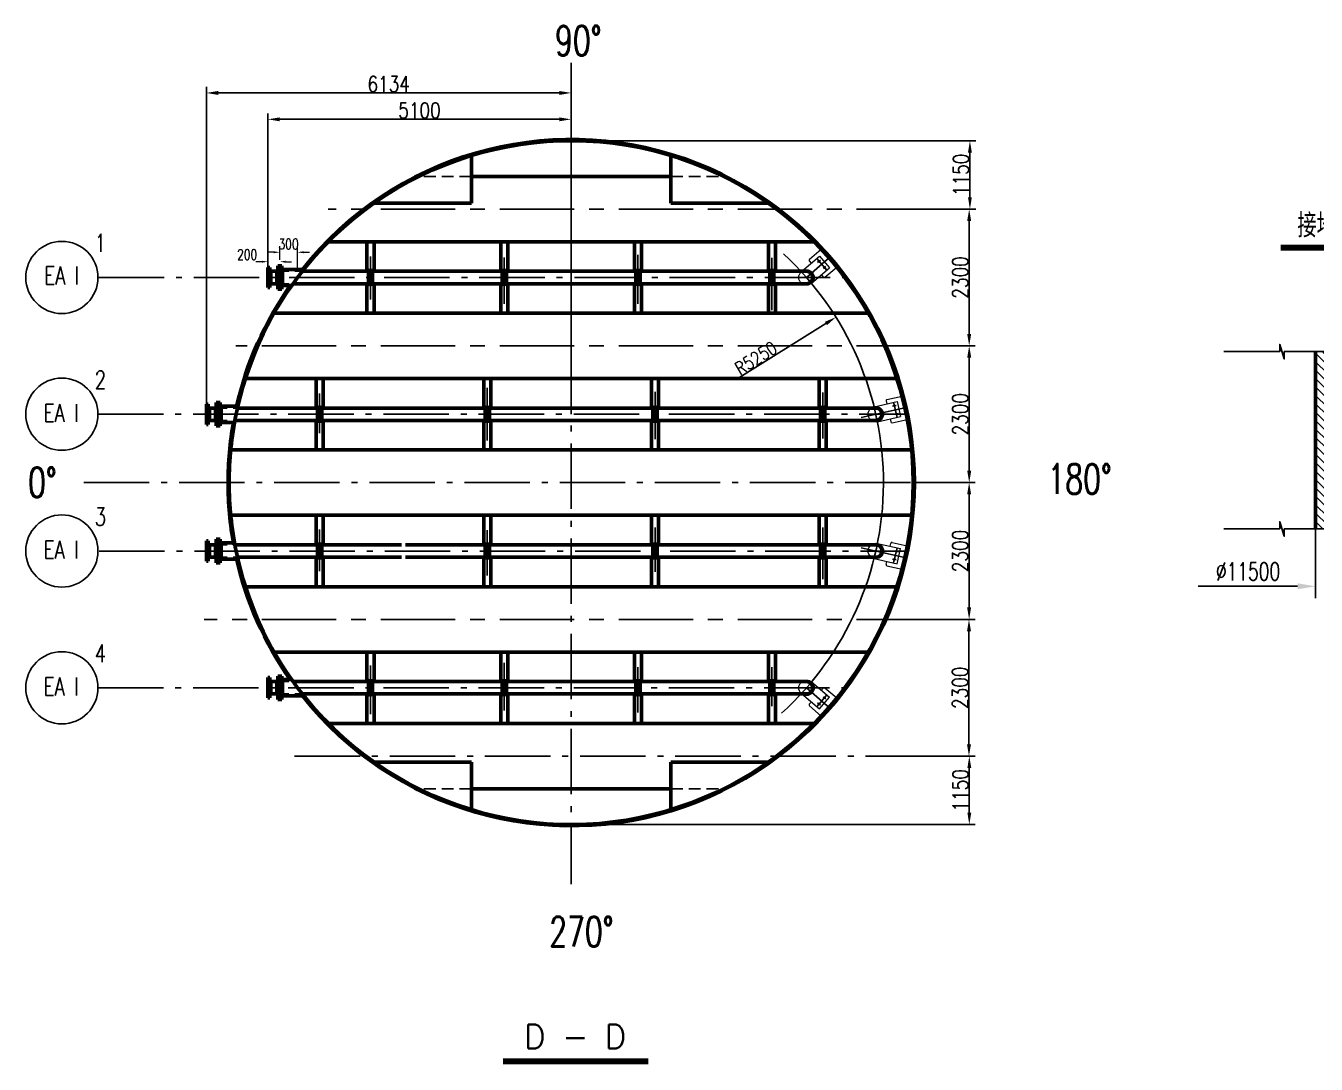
# Model space of a CAD drawing. Header units: inches. Extents: x 17 to 118917, y 16 to 84116.
# Drawn here: x 52365 to 74061, y 20926 to 38388 of the extents above; entities that cross this region are included whole.
import ezdxf

# ---------------------------------------------------------------- set-up
doc = ezdxf.new("R2010")
doc.units = ezdxf.units.IN
doc.header["$MEASUREMENT"] = 0
for name, pattern in [('AUSGEZOGEN', [0]), ('CENTER', [2, 1.25, -0.25, 0.25, -0.25]), ('STRICHLI2', [0.3, 0.2, -0.1]), ('STRICHPKT2', [1.6, 1.1, -0.2, 0.1, -0.2])]:
    doc.linetypes.add(name, pattern=pattern)
doc.layers.get('DEFPOINTS').update_dxf_attribs({"color": 6})
for name, color, linetype in [('01TEXT', 4, 'Continuous'), ('02ACHSE', 3, 'STRICHPKT2'), ('02BEMASS', 3, 'AUSGEZOGEN'), ('02TEXT', 3, 'AUSGEZOGEN'), ('03KOMP', 2, 'STRICHLI2'), ('05TEXT', 1, 'AUSGEZOGEN'), ('TXT', 4, 'Continuous')]:
    doc.layers.add(name, color=color, linetype=linetype)
doc.layers.add('05KOMP', color=1, linetype='AUSGEZOGEN', lineweight=50)
doc.layers.add('细实线', color=4, linetype='Continuous', lineweight=20)
doc.styles.add('HYS', font='romans.shx', dxfattribs={"width": 0.85, "bigfont": 'tcc_hzdx.shx'})
doc.styles.add('HZ', font='txt.shx', dxfattribs={"width": 0.8, "bigfont": 'hzdx.shx'})
doc.styles.add('HZA', font='romans.shx', dxfattribs={"width": 0.75, "bigfont": 'tcc_hzdx.shx'})
doc.styles.add('HZTXT', font='romans.shx', dxfattribs={"width": 0.7, "bigfont": 'tcc_hzdx.shx'})
doc.styles.add('SBHZ', font='romans.shx', dxfattribs={"width": 0.85, "bigfont": 'tcc_hzdx.shx'})
doc.styles.add('SIMP1', font='romans.shx', dxfattribs={"width": 0.7, "bigfont": 'hzdx.shx'})
doc.dimstyles.new('ISO-25', dxfattribs={"dimtxt": 220, "dimasz": 200, "dimexe": 100, "dimexo": 0.625, "dimgap": 20, "dimtad": 1, "dimdec": 1, "dimtxsty": 'HZ', "dimcen": 2.5, "dimadec": 0, "dimazin": 0, "dimtfac": 1, "dimtdec": 1, "dimtmove": 0, "dimatfit": 3, "dimfxl": 0, "dimarcsym": 0})
doc.dimstyles.new('STANDARD$0', dxfattribs={"dimtxt": 260, "dimasz": 200, "dimexe": 200, "dimexo": 0, "dimgap": 50, "dimtad": 1, "dimdec": 0, "dimdsep": 46, "dimtxsty": 'SIMP1', "dimcen": 100, "dimclrd": 3, "dimclre": 3, "dimclrt": 3, "dimadec": 0, "dimazin": 0, "dimtfac": 1, "dimtdec": 0, "dimtix": 1, "dimtofl": 0, "dimtmove": 2, "dimatfit": 3, "dimfxl": 0, "dimtolj": 1, "dimtzin": 0, "dimlwd": 15, "dimlwe": 15, "dimarcsym": 0})

# ---------------------------------------------------------------- blocks, each defined once
blk = doc.blocks.new('*D53')
at = {"layer": 'DEFPOINTS', "color": 0}
for p in [(61534, 36815), (56434, 34156), (61534, 34156)]:
    blk.add_point(p, dxfattribs=at)
at = {"layer": '细实线', "color": 0, "lineweight": -2}
for p, q in [((56434, 34156), (56434, 36915)), ((61534, 34156), (61534, 36915)), ((56634, 36815), (61334, 36815))]:
    blk.add_line(p, q, dxfattribs=at)
at = {"layer": '细实线', "color": 0}
for points in [[(56634, 36848), (56634, 36782), (56434, 36815)], [(61334, 36848), (61334, 36782), (61534, 36815)]]:
    blk.add_solid(points, dxfattribs=at)
at = {"layer": '细实线', "color": 0, "insert": (58984, 36965), "char_height": 260, "attachment_point": 5, "style": 'HZ'}
blk.add_mtext('5100', dxfattribs=at)
blk = doc.blocks.new('*D54')
at = {"layer": 'DEFPOINTS', "color": 0}
for p in [(61534, 37259), (55400, 31856), (61534, 31856)]:
    blk.add_point(p, dxfattribs=at)
at = {"layer": '细实线', "color": 0, "lineweight": -2}
for p, q in [((55400, 31856), (55400, 37359)), ((61534, 31856), (61534, 37359)), ((55600, 37259), (61334, 37259))]:
    blk.add_line(p, q, dxfattribs=at)
at = {"layer": '细实线', "color": 0}
for points in [[(55600, 37292), (55600, 37225), (55400, 37259)], [(61334, 37292), (61334, 37225), (61534, 37259)]]:
    blk.add_solid(points, dxfattribs=at)
at = {"layer": '细实线', "color": 0, "insert": (58467, 37409), "char_height": 260, "attachment_point": 5, "style": 'HZ'}
blk.add_mtext('6134', dxfattribs=at)
blk = doc.blocks.new('*D55')
at = {"color": 3, "lineweight": 15}
for p, q in [((56434, 34426), (56434, 34521)), ((56634, 34453), (56634, 34521)), ((56334, 34421), (56234, 34421)), ((56734, 34421), (56834, 34421))]:
    blk.add_line(p, q, dxfattribs=at)
at = {"color": 3}
for points in [[(56334, 34437), (56334, 34404), (56434, 34421)], [(56734, 34437), (56734, 34404), (56634, 34421)]]:
    blk.add_solid(points, dxfattribs=at)
at = {"layer": 'DEFPOINTS', "color": 0}
for p in [(56434, 34326), (56634, 34421), (56634, 34353)]:
    blk.add_point(p, dxfattribs=at)
at = {"color": 3, "insert": (56087, 34541), "char_height": 175, "attachment_point": 5, "style": 'HZA'}
blk.add_mtext('200', dxfattribs=at)
blk = doc.blocks.new('*D63')
at = {"layer": 'DEFPOINTS', "color": 0}
for p in [(65987, 33488), (61534, 30706)]:
    blk.add_point(p, dxfattribs=at)
at = {"layer": '细实线', "color": 0, "lineweight": -2}
blk.add_line((64356, 32469), (65817, 33382), dxfattribs=at)
at = {"layer": '细实线', "color": 0}
blk.add_solid([(65800, 33410), (65835, 33353), (65987, 33488)], dxfattribs=at)
at = {"layer": '细实线', "color": 0, "insert": (64640, 32799), "char_height": 220, "attachment_point": 5, "rotation": 31.9977, "style": 'HZ'}
blk.add_mtext('R5250', dxfattribs=at)
blk = doc.blocks.new('*D19')
at = {"layer": 'DEFPOINTS', "color": 0}
for p in [(67584, 35306), (67584, 33006), (68227, 33006)]:
    blk.add_point(p, dxfattribs=at)
at = {"layer": '细实线', "color": 0, "lineweight": -2}
for p, q in [((67585, 35306), (68327, 35306)), ((68227, 35106), (68227, 33206)), ((67585, 33006), (68327, 33006))]:
    blk.add_line(p, q, dxfattribs=at)
at = {"layer": '细实线', "color": 0}
for points in [[(68193, 35106), (68260, 35106), (68227, 35306)], [(68193, 33206), (68260, 33206), (68227, 33006)]]:
    blk.add_solid(points, dxfattribs=at)
at = {"layer": '细实线', "color": 0, "insert": (68077, 34156), "char_height": 260, "attachment_point": 5, "rotation": 90, "style": 'HZ'}
blk.add_mtext('2300', dxfattribs=at)
blk = doc.blocks.new('*D20')
at = {"color": 3, "lineweight": 15}
for p, q in [((56534, 34580), (56434, 34580)), ((56634, 34453), (56634, 34680)), ((56934, 34256), (56934, 34680)), ((57034, 34580), (57134, 34580))]:
    blk.add_line(p, q, dxfattribs=at)
at = {"color": 3}
for points in [[(56534, 34596), (56534, 34563), (56634, 34580)], [(57034, 34596), (57034, 34563), (56934, 34580)]]:
    blk.add_solid(points, dxfattribs=at)
at = {"layer": 'DEFPOINTS', "color": 0}
for p in [(56934, 34580), (56634, 34353), (56934, 34156)]:
    blk.add_point(p, dxfattribs=at)
at = {"color": 3, "insert": (56784, 34717), "char_height": 175, "attachment_point": 5, "style": 'HZA'}
blk.add_mtext('300', dxfattribs=at)
blk = doc.blocks.new('*D21')
at = {"layer": 'DEFPOINTS', "color": 0}
for p in [(67584, 33006), (67284, 30706), (68227, 30706)]:
    blk.add_point(p, dxfattribs=at)
at = {"layer": '细实线', "color": 0, "lineweight": -2}
for p, q in [((67585, 33006), (68327, 33006)), ((68227, 32806), (68227, 30906)), ((67285, 30706), (68327, 30706))]:
    blk.add_line(p, q, dxfattribs=at)
at = {"layer": '细实线', "color": 0}
for points in [[(68194, 32806), (68261, 32806), (68227, 33006)], [(68194, 30906), (68261, 30906), (68227, 30706)]]:
    blk.add_solid(points, dxfattribs=at)
at = {"layer": '细实线', "color": 0, "insert": (68077, 31856), "char_height": 260, "attachment_point": 5, "rotation": 90, "style": 'HZ'}
blk.add_mtext('2300', dxfattribs=at)
blk = doc.blocks.new('*D22')
at = {"layer": 'DEFPOINTS', "color": 0}
for p in [(67920, 26106), (61534, 24956), (68229, 24956)]:
    blk.add_point(p, dxfattribs=at)
at = {"layer": '细实线', "color": 0, "lineweight": -2}
for p, q in [((67921, 26106), (68329, 26106)), ((68229, 25906), (68229, 25156)), ((61535, 24956), (68329, 24956))]:
    blk.add_line(p, q, dxfattribs=at)
at = {"layer": '细实线', "color": 0}
for points in [[(68196, 25906), (68262, 25906), (68229, 26106)], [(68196, 25156), (68262, 25156), (68229, 24956)]]:
    blk.add_solid(points, dxfattribs=at)
at = {"layer": '细实线', "color": 0, "insert": (68079, 25531), "char_height": 260, "attachment_point": 5, "rotation": 90, "style": 'HZ'}
blk.add_mtext('1150', dxfattribs=at)
blk = doc.blocks.new('*D23')
at = {"layer": 'DEFPOINTS', "color": 0}
for p in [(67584, 28406), (67384, 26106), (68223, 26106)]:
    blk.add_point(p, dxfattribs=at)
at = {"layer": '细实线', "color": 0, "lineweight": -2}
for p, q in [((67585, 28406), (68323, 28406)), ((68223, 28206), (68223, 26306)), ((67385, 26106), (68323, 26106))]:
    blk.add_line(p, q, dxfattribs=at)
at = {"layer": '细实线', "color": 0}
for points in [[(68190, 28206), (68257, 28206), (68223, 28406)], [(68190, 26306), (68257, 26306), (68223, 26106)]]:
    blk.add_solid(points, dxfattribs=at)
at = {"layer": '细实线', "color": 0, "insert": (68073, 27256), "char_height": 260, "attachment_point": 5, "rotation": 90, "style": 'HZ'}
blk.add_mtext('2300', dxfattribs=at)
blk = doc.blocks.new('*D24')
at = {"layer": 'DEFPOINTS', "color": 0}
for p in [(67284, 30706), (67584, 28406), (68226, 28406)]:
    blk.add_point(p, dxfattribs=at)
at = {"layer": '细实线', "color": 0, "lineweight": -2}
for p, q in [((67285, 30706), (68326, 30706)), ((68226, 30506), (68226, 28606)), ((67585, 28406), (68326, 28406))]:
    blk.add_line(p, q, dxfattribs=at)
at = {"layer": '细实线', "color": 0}
for points in [[(68192, 30506), (68259, 30506), (68226, 30706)], [(68192, 28606), (68259, 28606), (68226, 28406)]]:
    blk.add_solid(points, dxfattribs=at)
at = {"layer": '细实线', "color": 0, "insert": (68076, 29556), "char_height": 260, "attachment_point": 5, "rotation": 90, "style": 'HZ'}
blk.add_mtext('2300', dxfattribs=at)
blk = doc.blocks.new('*D25')
at = {"layer": 'DEFPOINTS', "color": 0}
for p in [(61534, 36456), (67484, 35306), (68239, 35306)]:
    blk.add_point(p, dxfattribs=at)
at = {"layer": '细实线', "color": 0, "lineweight": -2}
for p, q in [((61535, 36456), (68339, 36456)), ((68239, 36256), (68239, 35506)), ((67485, 35306), (68339, 35306))]:
    blk.add_line(p, q, dxfattribs=at)
at = {"layer": '细实线', "color": 0}
for points in [[(68206, 36256), (68272, 36256), (68239, 36456)], [(68206, 35506), (68272, 35506), (68239, 35306)]]:
    blk.add_solid(points, dxfattribs=at)
at = {"layer": '细实线', "color": 0, "insert": (68089, 35881), "char_height": 260, "attachment_point": 5, "rotation": 90, "style": 'HZ'}
blk.add_mtext('1150', dxfattribs=at)

msp = doc.modelspace()

# ---------------------------------------------------------------- hatches: boundary and pattern name
at = {"layer": '02BEMASS'}
h = msp.add_hatch(dxfattribs=at)
h.set_pattern_fill('_U', color=256, scale=100, angle=45, style=0, pattern_type=0)
h.set_pattern_definition([(135, (1407821.93, -753732.99), (70.710678, 70.710678), [])])
h.paths.add_polyline_path([(74049.62257, 29926.40602), (74249.62257, 29926.40602), (74249.62257, 32908.5195), (74049.62257, 32908.5195)])

# ---------------------------------------------------------------- linework, layer by layer
at = {"color": 7, "linetype": 'ByBlock', "ltscale": 1000}
for p, q in [((74049.62257, 29926.40602), (74049.62257, 28761.92395)), ((73749.62257, 28961.92395), (72078.73638, 28961.92395))]:
    msp.add_line(p, q, dxfattribs=at)
at = {"color": 7, "linetype": 'ByBlock'}
msp.add_solid([(73749.62257, 29011.92395), (73749.62257, 28911.92395), (74049.62257, 28961.92395)], dxfattribs=at)
at = {"layer": '02ACHSE', "color": 3, "ltscale": 1000}
for p, q in [((61534.46801, 37764.59687), (61534.46801, 23955.79948)), ((58159.46797, 34509.21386), (58159.46797, 33782.39321)), ((62657.22096, 34536.56586), (62657.22096, 33710.28067)), ((60409.46797, 34488.83361), (60409.46797, 33715.10968)), ((64909.73976, 34484.22785), (64909.73976, 33606.68653)), ((53590.14849, 34155.79948), (66134.46801, 34155.79948)), ((57304.68521, 32202.74059), (57304.68521, 31539.89377)), ((60124.5138, 32299.89604), (60124.5138, 31416.57912)), ((62944.42223, 32235.06312), (62944.42223, 31437.4537)), ((65764.42222, 32218.59254), (65764.42222, 31445.68851)), ((53578.38179, 31855.79948), (67187.78562, 31855.79948)), ((53341.23096, 30705.79948), (67626.9309, 30705.79948)), ((62944.42223, 29206.9037), (62944.42223, 29949.96163)), ((65764.42222, 29080.5179), (65764.42222, 29949.70681)), ((57304.68521, 29214.16898), (57304.68521, 29916.10975)), ((60124.5138, 29145.37808), (60124.5138, 29904.6446)), ((53598.80528, 29555.79948), (67187.78562, 29555.79948)), ((58159.46797, 26814.34667), (58159.46797, 27630.41879)), ((60409.46797, 26874.73017), (60409.46797, 27672.6446)), ((62657.22096, 26838.41383), (62657.22096, 27600.01239)), ((64909.73976, 26947.07746), (64909.73976, 27601.07849)), ((53577.57541, 27255.79948), (66344.8734, 27255.79948)), ((67584.46801, 26105.79948), (56737.42216, 26105.79948))]:
    msp.add_line(p, q, dxfattribs=at)
at = {"layer": '02ACHSE', "color": 3, "linetype": 'CENTER', "ltscale": 1000}
for p, q in [((67584.46801, 35305.79948), (57447.83571, 35305.79948)), ((65840.30009, 34547.37957), (65840.64365, 34547.6746)), ((65491.7398, 34155.79948), (65883.69815, 34497.51377)), ((65662.35514, 34473.662), (65831.73932, 34276.40836)), ((65677.76269, 34407.80666), (65724.48348, 34447.9264)), ((65775.61706, 34307.30146), (65817.04619, 34342.87718)), ((67584.46801, 33005.79948), (55895.53831, 33005.79948)), ((66410.31921, 31800.42702), (67164.33877, 31969.70424)), ((66939.52607, 31990.97616), (66999.61315, 32004.4657)), ((66956.83922, 32056.35638), (67013.7916, 31802.6707)), ((67148.56359, 32037.90504), (67149.00544, 32038.00424)), ((66978.74201, 31856.29549), (67032.02356, 31868.25719)), ((66410.31921, 29611.17195), (67164.33877, 29441.89472)), ((66956.83922, 29355.24258), (67013.7916, 29608.92827)), ((66978.74201, 29555.30347), (67032.02356, 29543.34178)), ((66939.52607, 29420.6228), (66999.61315, 29407.13326)), ((67148.56359, 29373.69392), (67149.00544, 29373.59473)), ((67584.46801, 28405.79948), (55365.02028, 28405.79948)), ((65491.7398, 27255.79948), (65883.69815, 26914.0852)), ((65662.35514, 26937.93696), (65831.73932, 27135.19061)), ((65677.76269, 27003.7923), (65724.48348, 26963.67257)), ((65775.61706, 27104.2975), (65817.04619, 27068.72178)), ((65840.30009, 26864.21939), (65840.64365, 26863.92437))]:
    msp.add_line(p, q, dxfattribs=at)
at = {"layer": '02BEMASS', "ltscale": 1000, "const_width": 100}
for points in [[(73463.55382, 34655.93941), (75917.25511, 34655.93941)], [(60390.47045, 20975.64107), (62830.9973, 20975.64107)]]:
    msp.add_lwpolyline(points, dxfattribs=at)
at = {"layer": '02BEMASS', "ltscale": 1000}
for points in [[(72509.76063, 32908.5195), (73447.64671, 32908.5195), (73447.64671, 33030.25527), (73524.59016, 32786.78344), (73524.59016, 32908.5195), (74249.62257, 32908.5195)], [(72509.76063, 29926.40602), (73447.64671, 29926.40602), (73447.64671, 30048.14178), (73524.59016, 29804.66996), (73524.59016, 29926.40602), (74249.62257, 29926.40602)]]:
    msp.add_lwpolyline(points, dxfattribs=at)
at = {"layer": '02TEXT'}
for centre in [(52971.47927, 34155.79948), (52971.47927, 31855.79948), (52971.47927, 29555.79948), (52971.47927, 27255.79948)]:
    msp.add_circle(centre, 606.89103, dxfattribs=at)
at = {"layer": '02TEXT', "color": 3}
msp.add_arc((61534.46801, 30705.79948), 5250, 312.361797556, 47.11708764, dxfattribs=at)
at = {"layer": '03KOMP', "ltscale": 1000}
for p, q in [((59857.41703, 35855.79948), (58977.12564, 35855.79948)), ((63211.519, 35855.79948), (64091.81039, 35855.79948)), ((56585.43353, 34260.29948), (57014.73022, 34260.29948)), ((56585.43353, 34051.29948), (56857.91696, 34051.29948)), ((56857.91696, 34051.29948), (56914.31646, 34051.29948)), ((55551.43353, 31960.29948), (55922.98606, 31960.29948)), ((55551.43353, 31751.29948), (55880.31646, 31751.29948)), ((55551.43353, 29660.29948), (55880.31646, 29660.29948)), ((55551.43353, 29451.29948), (55922.98606, 29451.29948)), ((56585.43353, 27360.29948), (56857.91696, 27360.29948)), ((56585.43353, 27151.29948), (57014.73022, 27151.29948)), ((59857.41703, 25555.79948), (58977.12564, 25555.79948)), ((63211.519, 25555.79948), (64091.81039, 25555.79948))]:
    msp.add_line(p, q, dxfattribs=at)
at = {"layer": '05KOMP', "ltscale": 1000}
for p, q in [((59857.41703, 35855.79948), (59857.41703, 35405.79948)), ((63211.519, 35855.79948), (59857.41703, 35855.79948)), ((63211.519, 35855.79948), (63211.519, 35405.79948)), ((65616.13434, 34755.79948), (57452.80169, 34755.79948)), ((58099.46797, 34755.79948), (58099.46797, 34260.29948)), ((58219.46797, 34755.79948), (58219.46797, 34260.29948)), ((60349.46797, 34755.79948), (60349.46797, 34260.29948)), ((60469.46797, 34755.79948), (60469.46797, 34260.29948)), ((62597.22096, 34755.79948), (62597.22096, 34260.29948)), ((62717.22096, 34755.79948), (62717.22096, 34260.29948)), ((64849.73976, 34755.79948), (64849.73976, 34260.29948)), ((64969.73976, 34755.79948), (64969.73976, 34260.29948)), ((56434.46801, 34325.79948), (56434.46801, 34155.79948)), ((56465.9495, 34325.79948), (56434.46801, 34325.79948)), ((56465.9495, 34155.79948), (56465.9495, 34325.79948)), ((56465.9495, 34294.318), (56465.9495, 34325.79948)), ((56600.41629, 34260.29948), (56600.41629, 34353.29948)), ((56634.46801, 34353.29948), (56600.41629, 34353.29948)), ((56634.46801, 34155.79948), (56634.46801, 34353.29948)), ((56634.46801, 34189.85121), (56634.46801, 34353.29948)), ((56634.46801, 34189.85121), (56634.46801, 34353.29948)), ((56634.46801, 34353.29948), (56668.51974, 34353.29948)), ((56634.46801, 34298.13569), (56634.46801, 34319.24776)), ((56668.51974, 34291.61845), (56668.51974, 34353.29948)), ((56668.51974, 34019.29948), (56668.51974, 34299.10983)), ((56668.51974, 34299.10983), (56682.14043, 34292.29948)), ((56682.14043, 34019.29948), (56682.14043, 34292.29948)), ((56682.14043, 34292.29948), (57040.08065, 34292.29948)), ((58144.93062, 34270.79948), (58152.19929, 34283.38919)), ((58152.19929, 34283.38919), (58166.73664, 34283.38919)), ((58166.73664, 34283.38919), (58174.00531, 34270.79948)), ((60394.93062, 34270.79948), (60402.19929, 34283.38919)), ((60402.19929, 34283.38919), (60416.73664, 34283.38919)), ((60416.73664, 34283.38919), (60424.00531, 34270.79948)), ((62649.95229, 34283.38919), (62642.68362, 34270.79948)), ((62664.48964, 34283.38919), (62649.95229, 34283.38919)), ((62671.75831, 34270.79948), (62664.48964, 34283.38919)), ((64902.47109, 34283.38919), (64895.20242, 34270.79948)), ((64917.00844, 34283.38919), (64902.47109, 34283.38919)), ((64924.27711, 34270.79948), (64917.00844, 34283.38919)), ((56434.46801, 33985.79948), (56434.46801, 34155.79948)), ((56465.9495, 34270.83063), (56485.9495, 34260.29948)), ((56465.9495, 34155.79948), (56465.9495, 33985.79948)), ((56485.9495, 34260.29948), (56585.43353, 34260.29948)), ((56485.9495, 34050.76833), (56485.9495, 34260.29948)), ((56600.41629, 34267.79086), (56585.43353, 34260.29948)), ((56585.43353, 34051.29948), (56585.43353, 34260.29948)), ((56600.41629, 34051.29948), (56600.41629, 34267.79086)), ((56634.46801, 34155.79948), (56634.46801, 33992.35121)), ((57014.73022, 34260.29948), (58124.46797, 34260.29948)), ((58124.46797, 34270.79948), (58124.46797, 34040.79948)), ((58194.46797, 34270.79948), (58124.46797, 34270.79948)), ((58194.46797, 34270.79948), (58194.46797, 34040.79948)), ((58194.46797, 34260.29948), (59249.46797, 34260.29948)), ((59249.46797, 34260.29948), (60374.46797, 34260.29948)), ((60374.46797, 34270.79948), (60374.46797, 34040.79948)), ((60444.46797, 34270.79948), (60374.46797, 34270.79948)), ((60444.46797, 34270.79948), (60444.46797, 34040.79948)), ((60444.46797, 34260.29948), (62622.22096, 34260.29948)), ((62622.22096, 34270.79948), (62692.22096, 34270.79948)), ((62622.22096, 34270.79948), (62622.22096, 34040.79948)), ((62692.22096, 34270.79948), (62692.22096, 34040.79948)), ((62692.22096, 34260.29948), (63747.22096, 34260.29948)), ((63747.22096, 34260.29948), (64874.73976, 34260.29948)), ((64874.73976, 34270.79948), (64944.73976, 34270.79948)), ((64874.73976, 34270.79948), (64874.73976, 34040.79948)), ((64944.73976, 34270.79948), (64944.73976, 34040.79948)), ((64944.73976, 34260.29948), (65491.7398, 34260.29948)), ((56465.9495, 33985.79948), (56434.46801, 33985.79948)), ((56465.9495, 34040.76833), (56485.9495, 34051.29948)), ((56465.9495, 34017.28096), (56465.9495, 33985.79948)), ((56485.9495, 34051.29948), (56585.43353, 34051.29948)), ((56600.41629, 34043.8081), (56585.43353, 34051.29948)), ((56600.41629, 34051.29948), (56600.41629, 33958.29948)), ((56600.41629, 34051.29948), (56600.41629, 34043.8081)), ((56634.46801, 33958.29948), (56600.41629, 33958.29948)), ((56634.46801, 34013.46328), (56634.46801, 33992.35121)), ((56634.46801, 34013.46328), (56634.46801, 33958.29948)), ((56634.46801, 33958.29948), (56668.51974, 33958.29948)), ((56668.51974, 34011.8081), (56682.14043, 34019.29948)), ((56668.51974, 34019.29948), (56668.51974, 34011.8081)), ((56668.51974, 34019.29948), (56668.51974, 33958.29948)), ((56682.14043, 34019.29948), (56835.18959, 34019.29948)), ((56857.91696, 34051.29948), (58124.46797, 34051.29948)), ((58099.46797, 34051.29948), (58099.46797, 33555.79948)), ((58194.46797, 34040.79948), (58124.46797, 34040.79948)), ((58144.93062, 34040.79948), (58152.19929, 34028.20977)), ((58152.19929, 34028.20977), (58166.73664, 34028.20977)), ((58166.73664, 34028.20977), (58174.00531, 34040.79948)), ((58194.46797, 34051.29948), (59249.46797, 34051.29948)), ((58219.46797, 34051.29948), (58219.46797, 33555.79948)), ((59249.46797, 34051.29948), (60374.46797, 34051.29948)), ((60349.46797, 34051.29948), (60349.46797, 33555.79948)), ((60444.46797, 34040.79948), (60374.46797, 34040.79948)), ((60394.93062, 34040.79948), (60402.19929, 34028.20977)), ((60402.19929, 34028.20977), (60416.73664, 34028.20977)), ((60416.73664, 34028.20977), (60424.00531, 34040.79948)), ((60444.46797, 34051.29948), (62622.22096, 34051.29948)), ((60469.46797, 34051.29948), (60469.46797, 33555.79948)), ((62597.22096, 34051.29948), (62597.22096, 33555.79948)), ((62622.22096, 34040.79948), (62692.22096, 34040.79948)), ((62649.95229, 34028.20977), (62642.68362, 34040.79948)), ((62664.48964, 34028.20977), (62649.95229, 34028.20977)), ((62671.75831, 34040.79948), (62664.48964, 34028.20977)), ((62692.22096, 34051.29948), (63747.22096, 34051.29948)), ((62717.22096, 34051.29948), (62717.22096, 33555.79948)), ((63747.22096, 34051.29948), (64874.73976, 34051.29948)), ((64849.73976, 34051.29948), (64849.73976, 33555.79948)), ((64874.73976, 34040.79948), (64944.73976, 34040.79948)), ((64902.47109, 34028.20977), (64895.20242, 34040.79948)), ((64917.00844, 34028.20977), (64902.47109, 34028.20977)), ((64924.27711, 34040.79948), (64917.00844, 34028.20977)), ((64944.73976, 34051.29948), (65491.7398, 34051.29948)), ((64969.73976, 34051.29948), (64969.73976, 33555.79948)), ((66528.46441, 33555.79948), (56540.47162, 33555.79948)), ((74049.62257, 32908.5195), (74049.62257, 29926.40602)), ((67011.69359, 32455.79948), (56057.24244, 32455.79948)), ((57244.68521, 32455.79948), (57244.68521, 31960.29948)), ((57364.68521, 32455.79948), (57364.68521, 31960.29948)), ((60064.5138, 32455.79948), (60064.5138, 31960.29948)), ((60184.5138, 32455.79948), (60184.5138, 31960.29948)), ((62884.42223, 32455.79948), (62884.42223, 31960.29948)), ((63004.42223, 32455.79948), (63004.42223, 31960.29948)), ((65704.42222, 32455.79948), (65704.42222, 31960.29948)), ((65824.42222, 32455.79948), (65824.42222, 31960.29948)), ((55431.9495, 32025.79948), (55400.46801, 32025.79948)), ((55400.46801, 32025.79948), (55400.46801, 31855.79948)), ((55431.9495, 31994.318), (55431.9495, 32025.79948)), ((55431.9495, 31855.79948), (55431.9495, 32025.79948)), ((55431.9495, 31970.83063), (55451.9495, 31960.29948)), ((55451.9495, 31750.76833), (55451.9495, 31960.29948)), ((55451.9495, 31960.29948), (55551.43353, 31960.29948)), ((55566.41629, 31967.79086), (55551.43353, 31960.29948)), ((55551.43353, 31751.29948), (55551.43353, 31960.29948)), ((55600.46801, 32053.29948), (55566.41629, 32053.29948)), ((55566.41629, 31960.29948), (55566.41629, 32053.29948)), ((55566.41629, 31751.29948), (55566.41629, 31967.79086)), ((55600.46801, 32053.29948), (55634.51974, 32053.29948)), ((55600.46801, 31889.85121), (55600.46801, 32053.29948)), ((55600.46801, 31889.85121), (55600.46801, 32053.29948)), ((55600.46801, 31855.79948), (55600.46801, 32053.29948)), ((55600.46801, 31998.13569), (55600.46801, 32019.24776)), ((55634.51974, 31991.61845), (55634.51974, 32053.29948)), ((55634.51974, 31999.10983), (55648.14043, 31992.29948)), ((55634.51974, 31719.29948), (55634.51974, 31999.10983)), ((55648.14043, 31992.29948), (55930.23589, 31992.29948)), ((55648.14043, 31719.29948), (55648.14043, 31992.29948)), ((55922.98606, 31960.29948), (57269.68521, 31960.29948)), ((57339.68521, 31970.79948), (57269.68521, 31970.79948)), ((57269.68521, 31970.79948), (57269.68521, 31740.79948)), ((57290.14787, 31970.79948), (57297.41654, 31983.38919)), ((57297.41654, 31983.38919), (57311.95388, 31983.38919)), ((57311.95388, 31983.38919), (57319.22256, 31970.79948)), ((57339.68521, 31970.79948), (57339.68521, 31740.79948)), ((57339.68521, 31960.29948), (58679.94279, 31960.29948)), ((58679.94279, 31960.29948), (60089.5138, 31960.29948)), ((60159.5138, 31970.79948), (60089.5138, 31970.79948)), ((60089.5138, 31970.79948), (60089.5138, 31740.79948)), ((60109.97646, 31970.79948), (60117.24513, 31983.38919)), ((60117.24513, 31983.38919), (60131.78247, 31983.38919)), ((60131.78247, 31983.38919), (60139.05115, 31970.79948)), ((60159.5138, 31970.79948), (60159.5138, 31740.79948)), ((60159.5138, 31960.29948), (62909.42223, 31960.29948)), ((62909.42223, 31970.79948), (62909.42223, 31740.79948)), ((62909.42223, 31970.79948), (62979.42223, 31970.79948)), ((62937.15356, 31983.38919), (62929.88488, 31970.79948)), ((62951.6909, 31983.38919), (62937.15356, 31983.38919)), ((62958.95957, 31970.79948), (62951.6909, 31983.38919)), ((62979.42223, 31970.79948), (62979.42223, 31740.79948)), ((62979.42223, 31960.29948), (64318.99324, 31960.29948)), ((64318.99324, 31960.29948), (65729.42222, 31960.29948)), ((65729.42222, 31970.79948), (65729.42222, 31740.79948)), ((65729.42222, 31970.79948), (65799.42222, 31970.79948)), ((65757.15355, 31983.38919), (65749.88487, 31970.79948)), ((65771.69089, 31983.38919), (65757.15355, 31983.38919)), ((65778.95956, 31970.79948), (65771.69089, 31983.38919)), ((65799.42222, 31970.79948), (65799.42222, 31740.79948)), ((65799.42222, 31960.29948), (66656.9674, 31960.29948)), ((55400.46801, 31685.79948), (55400.46801, 31855.79948)), ((55431.9495, 31685.79948), (55400.46801, 31685.79948)), ((55431.9495, 31855.79948), (55431.9495, 31685.79948)), ((55431.9495, 31740.76833), (55451.9495, 31751.29948)), ((55431.9495, 31717.28096), (55431.9495, 31685.79948)), ((55451.9495, 31751.29948), (55551.43353, 31751.29948)), ((55566.41629, 31743.8081), (55551.43353, 31751.29948)), ((55566.41629, 31751.29948), (55566.41629, 31743.8081)), ((55566.41629, 31751.29948), (55566.41629, 31658.29948)), ((55600.46801, 31855.79948), (55600.46801, 31692.35121)), ((55600.46801, 31713.46328), (55600.46801, 31658.29948)), ((55600.46801, 31713.46328), (55600.46801, 31692.35121)), ((55634.51974, 31719.29948), (55634.51974, 31658.29948)), ((55634.51974, 31719.29948), (55634.51974, 31711.8081)), ((55634.51974, 31711.8081), (55648.14043, 31719.29948)), ((55648.14043, 31719.29948), (55874.49295, 31719.29948)), ((55880.31646, 31751.29948), (57269.68521, 31751.29948)), ((57244.68521, 31751.29948), (57244.68521, 31255.79948)), ((57339.68521, 31740.79948), (57269.68521, 31740.79948)), ((57290.14787, 31740.79948), (57297.41654, 31728.20977)), ((57297.41654, 31728.20977), (57311.95388, 31728.20977)), ((57311.95388, 31728.20977), (57319.22256, 31740.79948)), ((57339.68521, 31751.29948), (58679.94279, 31751.29948)), ((57364.68521, 31751.29948), (57364.68521, 31255.79948)), ((58679.94279, 31751.29948), (60089.5138, 31751.29948)), ((60064.5138, 31751.29948), (60064.5138, 31255.79948)), ((60159.5138, 31740.79948), (60089.5138, 31740.79948)), ((60109.97646, 31740.79948), (60117.24513, 31728.20977)), ((60117.24513, 31728.20977), (60131.78247, 31728.20977)), ((60131.78247, 31728.20977), (60139.05115, 31740.79948)), ((60159.5138, 31751.29948), (62909.42223, 31751.29948)), ((60184.5138, 31751.29948), (60184.5138, 31255.79948)), ((62884.42223, 31751.29948), (62884.42223, 31255.79948)), ((62909.42223, 31740.79948), (62979.42223, 31740.79948)), ((62937.15356, 31728.20977), (62929.88488, 31740.79948)), ((62951.6909, 31728.20977), (62937.15356, 31728.20977)), ((62958.95957, 31740.79948), (62951.6909, 31728.20977)), ((62979.42223, 31751.29948), (64318.99324, 31751.29948)), ((63004.42223, 31751.29948), (63004.42223, 31255.79948)), ((64318.99324, 31751.29948), (65729.42222, 31751.29948)), ((65704.42222, 31751.29948), (65704.42222, 31255.79948)), ((65729.42222, 31740.79948), (65799.42222, 31740.79948)), ((65757.15355, 31728.20977), (65749.88487, 31740.79948)), ((65771.69089, 31728.20977), (65757.15355, 31728.20977)), ((65778.95956, 31740.79948), (65771.69089, 31728.20977)), ((65799.42222, 31751.29948), (66656.9674, 31751.29948)), ((65824.42222, 31751.29948), (65824.42222, 31255.79948)), ((55600.46801, 31658.29948), (55566.41629, 31658.29948)), ((55600.46801, 31658.29948), (55634.51974, 31658.29948)), ((67258.10322, 31255.79948), (55810.83281, 31255.79948)), ((67258.10322, 30155.79948), (55810.83281, 30155.79948)), ((57244.68521, 29660.29948), (57244.68521, 30155.79948)), ((57364.68521, 29660.29948), (57364.68521, 30155.79948)), ((60064.5138, 29660.29948), (60064.5138, 30155.79948)), ((60184.5138, 29660.29948), (60184.5138, 30155.79948)), ((62884.42223, 29660.29948), (62884.42223, 30155.79948)), ((63004.42223, 29660.29948), (63004.42223, 30155.79948)), ((65704.42222, 29660.29948), (65704.42222, 30155.79948)), ((65824.42222, 29660.29948), (65824.42222, 30155.79948)), ((55431.9495, 29725.79948), (55400.46801, 29725.79948)), ((55400.46801, 29725.79948), (55400.46801, 29555.79948)), ((55431.9495, 29694.318), (55431.9495, 29725.79948)), ((55431.9495, 29555.79948), (55431.9495, 29725.79948)), ((55566.41629, 29660.29948), (55566.41629, 29753.29948)), ((55600.46801, 29753.29948), (55566.41629, 29753.29948)), ((55600.46801, 29753.29948), (55634.51974, 29753.29948)), ((55600.46801, 29698.13569), (55600.46801, 29753.29948)), ((55634.51974, 29692.29948), (55634.51974, 29753.29948)), ((55400.46801, 29385.79948), (55400.46801, 29555.79948)), ((55431.9495, 29670.83063), (55451.9495, 29660.29948)), ((55431.9495, 29555.79948), (55431.9495, 29385.79948)), ((55451.9495, 29660.83063), (55451.9495, 29451.29948)), ((55451.9495, 29660.29948), (55551.43353, 29660.29948)), ((55566.41629, 29667.79086), (55551.43353, 29660.29948)), ((55551.43353, 29660.29948), (55551.43353, 29451.29948)), ((55566.41629, 29660.29948), (55566.41629, 29667.79086)), ((55566.41629, 29660.29948), (55566.41629, 29443.8081)), ((55600.46801, 29555.79948), (55600.46801, 29719.24776)), ((55600.46801, 29698.13569), (55600.46801, 29719.24776)), ((55600.46801, 29555.79948), (55600.46801, 29358.29948)), ((55600.46801, 29521.74776), (55600.46801, 29358.29948)), ((55600.46801, 29521.74776), (55600.46801, 29358.29948)), ((55634.51974, 29699.79086), (55648.14043, 29692.29948)), ((55634.51974, 29692.29948), (55634.51974, 29699.79086)), ((55634.51974, 29692.29948), (55634.51974, 29412.48914)), ((55648.14043, 29692.29948), (55648.14043, 29419.29948)), ((55648.14043, 29692.29948), (55874.49295, 29692.29948)), ((55880.31646, 29660.29948), (57269.68521, 29660.29948)), ((57339.68521, 29670.79948), (57269.68521, 29670.79948)), ((57269.68521, 29440.79948), (57269.68521, 29670.79948)), ((57290.14787, 29670.79948), (57297.41654, 29683.38919)), ((57297.41654, 29683.38919), (57311.95388, 29683.38919)), ((57311.95388, 29683.38919), (57319.22256, 29670.79948)), ((57339.68521, 29440.79948), (57339.68521, 29670.79948)), ((57339.68521, 29660.29948), (58679.94279, 29660.29948)), ((58749.94279, 29660.29948), (60089.5138, 29660.29948)), ((60159.5138, 29670.79948), (60089.5138, 29670.79948)), ((60089.5138, 29440.79948), (60089.5138, 29670.79948)), ((60109.97646, 29670.79948), (60117.24513, 29683.38919)), ((60117.24513, 29683.38919), (60131.78247, 29683.38919)), ((60131.78247, 29683.38919), (60139.05115, 29670.79948)), ((60159.5138, 29440.79948), (60159.5138, 29670.79948)), ((60159.5138, 29660.29948), (66656.9674, 29660.29948)), ((62909.42223, 29440.79948), (62909.42223, 29670.79948)), ((62909.42223, 29670.79948), (62979.42223, 29670.79948)), ((62937.15356, 29683.38919), (62929.88488, 29670.79948)), ((62951.6909, 29683.38919), (62937.15356, 29683.38919)), ((62958.95957, 29670.79948), (62951.6909, 29683.38919)), ((62979.42223, 29440.79948), (62979.42223, 29670.79948)), ((65729.42222, 29440.79948), (65729.42222, 29670.79948)), ((65729.42222, 29670.79948), (65799.42222, 29670.79948)), ((65757.15355, 29683.38919), (65749.88487, 29670.79948)), ((65771.69089, 29683.38919), (65757.15355, 29683.38919)), ((65778.95956, 29670.79948), (65771.69089, 29683.38919)), ((65799.42222, 29440.79948), (65799.42222, 29670.79948)), ((55431.9495, 29385.79948), (55400.46801, 29385.79948)), ((55431.9495, 29440.76833), (55451.9495, 29451.29948)), ((55431.9495, 29417.28096), (55431.9495, 29385.79948)), ((55451.9495, 29451.29948), (55551.43353, 29451.29948)), ((55566.41629, 29443.8081), (55551.43353, 29451.29948)), ((55566.41629, 29451.29948), (55566.41629, 29358.29948)), ((55600.46801, 29358.29948), (55566.41629, 29358.29948)), ((55600.46801, 29413.46328), (55600.46801, 29392.35121)), ((55600.46801, 29358.29948), (55634.51974, 29358.29948)), ((55634.51974, 29419.98052), (55634.51974, 29358.29948)), ((55634.51974, 29412.48914), (55648.14043, 29419.29948)), ((55648.14043, 29419.29948), (55930.23589, 29419.29948)), ((55922.98606, 29451.29948), (57269.68521, 29451.29948)), ((57244.68521, 28955.79948), (57244.68521, 29451.29948)), ((57339.68521, 29440.79948), (57269.68521, 29440.79948)), ((57290.14787, 29440.79948), (57297.41654, 29428.20977)), ((57297.41654, 29428.20977), (57311.95388, 29428.20977)), ((57311.95388, 29428.20977), (57319.22256, 29440.79948)), ((57339.68521, 29451.29948), (58679.94279, 29451.29948)), ((57364.68521, 28955.79948), (57364.68521, 29451.29948)), ((58749.94279, 29451.29948), (60089.5138, 29451.29948)), ((60064.5138, 28955.79948), (60064.5138, 29451.29948)), ((60159.5138, 29440.79948), (60089.5138, 29440.79948)), ((60109.97646, 29440.79948), (60117.24513, 29428.20977)), ((60117.24513, 29428.20977), (60131.78247, 29428.20977)), ((60131.78247, 29428.20977), (60139.05115, 29440.79948)), ((60159.5138, 29451.29948), (66656.9674, 29451.29948)), ((60184.5138, 28955.79948), (60184.5138, 29451.29948)), ((62884.42223, 28955.79948), (62884.42223, 29451.29948)), ((62909.42223, 29440.79948), (62979.42223, 29440.79948)), ((62937.15356, 29428.20977), (62929.88488, 29440.79948)), ((62951.6909, 29428.20977), (62937.15356, 29428.20977)), ((62958.95957, 29440.79948), (62951.6909, 29428.20977)), ((63004.42223, 28955.79948), (63004.42223, 29451.29948)), ((65704.42222, 28955.79948), (65704.42222, 29451.29948)), ((65729.42222, 29440.79948), (65799.42222, 29440.79948)), ((65757.15355, 29428.20977), (65749.88487, 29440.79948)), ((65771.69089, 29428.20977), (65757.15355, 29428.20977)), ((65778.95956, 29440.79948), (65771.69089, 29428.20977)), ((65824.42222, 28955.79948), (65824.42222, 29451.29948)), ((67011.69359, 28955.79948), (56057.24244, 28955.79948)), ((66528.46441, 27855.79948), (56540.47162, 27855.79948)), ((58099.46797, 27360.29948), (58099.46797, 27855.79948)), ((58219.46797, 27360.29948), (58219.46797, 27855.79948)), ((60349.46797, 27360.29948), (60349.46797, 27855.79948)), ((60469.46797, 27360.29948), (60469.46797, 27855.79948)), ((62597.22096, 27360.29948), (62597.22096, 27855.79948)), ((62717.22096, 27360.29948), (62717.22096, 27855.79948)), ((64849.73976, 27360.29948), (64849.73976, 27855.79948)), ((64969.73976, 27360.29948), (64969.73976, 27855.79948)), ((56434.46801, 27425.79948), (56434.46801, 27255.79948)), ((56465.9495, 27425.79948), (56434.46801, 27425.79948)), ((56465.9495, 27255.79948), (56465.9495, 27425.79948)), ((56465.9495, 27394.318), (56465.9495, 27425.79948)), ((56465.9495, 27370.83063), (56485.9495, 27360.29948)), ((56485.9495, 27360.83063), (56485.9495, 27151.29948)), ((56485.9495, 27360.29948), (56585.43353, 27360.29948)), ((56600.41629, 27367.79086), (56585.43353, 27360.29948)), ((56585.43353, 27360.29948), (56585.43353, 27151.29948)), ((56634.46801, 27453.29948), (56600.41629, 27453.29948)), ((56600.41629, 27360.29948), (56600.41629, 27453.29948)), ((56600.41629, 27360.29948), (56600.41629, 27367.79086)), ((56600.41629, 27360.29948), (56600.41629, 27143.8081)), ((56634.46801, 27398.13569), (56634.46801, 27453.29948)), ((56634.46801, 27453.29948), (56668.51974, 27453.29948)), ((56634.46801, 27398.13569), (56634.46801, 27419.24776)), ((56634.46801, 27255.79948), (56634.46801, 27419.24776)), ((56668.51974, 27392.29948), (56668.51974, 27453.29948)), ((56668.51974, 27392.29948), (56668.51974, 27399.79086)), ((56668.51974, 27399.79086), (56682.14043, 27392.29948)), ((56668.51974, 27392.29948), (56668.51974, 27112.48914)), ((56682.14043, 27392.29948), (56835.18959, 27392.29948)), ((56682.14043, 27392.29948), (56682.14043, 27119.29948)), ((56857.91696, 27360.29948), (58124.46797, 27360.29948)), ((58124.46797, 27140.79948), (58124.46797, 27370.79948)), ((58194.46797, 27370.79948), (58124.46797, 27370.79948)), ((58144.93062, 27370.79948), (58152.19929, 27383.38919)), ((58152.19929, 27383.38919), (58166.73664, 27383.38919)), ((58166.73664, 27383.38919), (58174.00531, 27370.79948)), ((58194.46797, 27140.79948), (58194.46797, 27370.79948)), ((58194.46797, 27360.29948), (59249.46797, 27360.29948)), ((59249.46797, 27360.29948), (60374.46797, 27360.29948)), ((60374.46797, 27140.79948), (60374.46797, 27370.79948)), ((60444.46797, 27370.79948), (60374.46797, 27370.79948)), ((60394.93062, 27370.79948), (60402.19929, 27383.38919)), ((60402.19929, 27383.38919), (60416.73664, 27383.38919)), ((60416.73664, 27383.38919), (60424.00531, 27370.79948)), ((60444.46797, 27140.79948), (60444.46797, 27370.79948)), ((60444.46797, 27360.29948), (62622.22096, 27360.29948)), ((62622.22096, 27370.79948), (62692.22096, 27370.79948)), ((62622.22096, 27140.79948), (62622.22096, 27370.79948)), ((62649.95229, 27383.38919), (62642.68362, 27370.79948)), ((62664.48964, 27383.38919), (62649.95229, 27383.38919)), ((62671.75831, 27370.79948), (62664.48964, 27383.38919)), ((62692.22096, 27140.79948), (62692.22096, 27370.79948)), ((62692.22096, 27360.29948), (63747.22096, 27360.29948)), ((63747.22096, 27360.29948), (64874.73976, 27360.29948)), ((64874.73976, 27370.79948), (64944.73976, 27370.79948)), ((64874.73976, 27140.79948), (64874.73976, 27370.79948)), ((64902.47109, 27383.38919), (64895.20242, 27370.79948)), ((64917.00844, 27383.38919), (64902.47109, 27383.38919)), ((64924.27711, 27370.79948), (64917.00844, 27383.38919)), ((64944.73976, 27140.79948), (64944.73976, 27370.79948)), ((64944.73976, 27360.29948), (65491.7398, 27360.29948)), ((56434.46801, 27085.79948), (56434.46801, 27255.79948)), ((56465.9495, 27255.79948), (56465.9495, 27085.79948)), ((56465.9495, 27140.76833), (56485.9495, 27151.29948)), ((56485.9495, 27151.29948), (56585.43353, 27151.29948)), ((56600.41629, 27143.8081), (56585.43353, 27151.29948)), ((56600.41629, 27151.29948), (56600.41629, 27058.29948)), ((56634.46801, 27255.79948), (56634.46801, 27058.29948)), ((56634.46801, 27221.74776), (56634.46801, 27058.29948)), ((56634.46801, 27221.74776), (56634.46801, 27058.29948)), ((57014.73022, 27151.29948), (58124.46797, 27151.29948)), ((58099.46797, 26655.79948), (58099.46797, 27151.29948)), ((58194.46797, 27140.79948), (58124.46797, 27140.79948)), ((58144.93062, 27140.79948), (58152.19929, 27128.20977)), ((58152.19929, 27128.20977), (58166.73664, 27128.20977)), ((58166.73664, 27128.20977), (58174.00531, 27140.79948)), ((58194.46797, 27151.29948), (59249.46797, 27151.29948)), ((58219.46797, 26655.79948), (58219.46797, 27151.29948)), ((59249.46797, 27151.29948), (60374.46797, 27151.29948)), ((60349.46797, 26655.79948), (60349.46797, 27151.29948)), ((60444.46797, 27140.79948), (60374.46797, 27140.79948)), ((60394.93062, 27140.79948), (60402.19929, 27128.20977)), ((60402.19929, 27128.20977), (60416.73664, 27128.20977)), ((60416.73664, 27128.20977), (60424.00531, 27140.79948)), ((60444.46797, 27151.29948), (62622.22096, 27151.29948)), ((60469.46797, 26655.79948), (60469.46797, 27151.29948)), ((62597.22096, 26655.79948), (62597.22096, 27151.29948)), ((62622.22096, 27140.79948), (62692.22096, 27140.79948)), ((62649.95229, 27128.20977), (62642.68362, 27140.79948)), ((62664.48964, 27128.20977), (62649.95229, 27128.20977)), ((62671.75831, 27140.79948), (62664.48964, 27128.20977)), ((62692.22096, 27151.29948), (63747.22096, 27151.29948)), ((62717.22096, 26655.79948), (62717.22096, 27151.29948)), ((63747.22096, 27151.29948), (64874.73976, 27151.29948)), ((64849.73976, 26655.79948), (64849.73976, 27151.29948)), ((64874.73976, 27140.79948), (64944.73976, 27140.79948)), ((64902.47109, 27128.20977), (64895.20242, 27140.79948)), ((64917.00844, 27128.20977), (64902.47109, 27128.20977)), ((64924.27711, 27140.79948), (64917.00844, 27128.20977)), ((64944.73976, 27151.29948), (65491.7398, 27151.29948)), ((64969.73976, 26655.79948), (64969.73976, 27151.29948)), ((56465.9495, 27085.79948), (56434.46801, 27085.79948)), ((56465.9495, 27117.28096), (56465.9495, 27085.79948)), ((56634.46801, 27058.29948), (56600.41629, 27058.29948)), ((56634.46801, 27113.46328), (56634.46801, 27092.35121)), ((56634.46801, 27058.29948), (56668.51974, 27058.29948)), ((56668.51974, 27119.98052), (56668.51974, 27058.29948)), ((56668.51974, 27112.48914), (56682.14043, 27119.29948)), ((56682.14043, 27119.29948), (57040.08065, 27119.29948)), ((65616.13434, 26655.79948), (57452.80169, 26655.79948)), ((59857.41703, 25555.79948), (59857.41703, 26005.79948)), ((63211.519, 25555.79948), (63211.519, 26005.79948)), ((63211.519, 25555.79948), (59857.41703, 25555.79948))]:
    msp.add_line(p, q, dxfattribs=at)
for points in [[(56934.46801, 27255.79948, 0.7207592201), (67284.46801, 30705.79948, 0.7207592201), (56934.46801, 34155.79948, 0.7120896216)], [(57014.52136, 27119.29948, 0.7104568521), (67304.46801, 30705.79948, 0.7104568521), (57014.52136, 34292.29948)], [(56934.46801, 34155.79948, 0.1109881895), (55900.64161, 31855.79948)], [(56810.73879, 34019.29948, 0.0970153103), (55909.71755, 31992.29948)], [(55854.17597, 31719.29948, 0.0441701685), (55764.46801, 30705.79948, 0.0455821007), (55859.97863, 29660.29948)], [(55900.64161, 31855.79948, 0.0503820445), (55784.46801, 30705.79948, 0.0503820445), (55900.64161, 29555.79948)], [(55900.64161, 29555.79948, 0.1109881895), (56934.46801, 27255.79948)], [(55902.49414, 29451.29948, 0.0984502559), (56810.73879, 27392.29948, 0.0984502559)]]:
    msp.add_lwpolyline(points, format="xyb", dxfattribs=at)
for points in [[(59857.41703, 36205.79948), (59857.41703, 35855.79948)], [(63211.519, 36205.79948), (63211.519, 35855.79948)], [(59857.41703, 35405.79948), (58221.9916, 35405.79948)], [(63211.519, 35405.79948), (64846.94443, 35405.79948)], [(59857.41703, 26005.79948), (58221.9916, 26005.79948)], [(63211.519, 26005.79948), (64846.94443, 26005.79948)], [(59857.41703, 25205.79948), (59857.41703, 25555.79948)], [(63211.519, 25205.79948), (63211.519, 25555.79948)]]:
    msp.add_lwpolyline(points, dxfattribs=at)
at = {"layer": '05KOMP'}
for centre, radius, start, end in [((58159.46797, 34270.79948), 8, 0, 180), ((60409.46797, 34270.79948), 8, 0, 180), ((62657.22096, 34270.79948), 8, 0, 180), ((64909.73976, 34270.79948), 8, 0, 180), ((65491.7398, 34155.79948), 104.5, 270, 90), ((58159.46797, 34040.79948), 8, 180, 0), ((60409.46797, 34040.79948), 8, 180, 0), ((62657.22096, 34040.79948), 8, 180, 0), ((64909.73976, 34040.79948), 8, 180, 0), ((57304.68521, 31970.79948), 8, 0, 180), ((60124.5138, 31970.79948), 8, 0, 180), ((62944.42223, 31970.79948), 8, 0, 180), ((65764.42222, 31970.79948), 8, 0, 180), ((66656.9674, 31855.79948), 104.5, 270, 90), ((57304.68521, 31740.79948), 8, 180, 0), ((60124.5138, 31740.79948), 8, 180, 0), ((62944.42223, 31740.79948), 8, 180, 0), ((65764.42222, 31740.79948), 8, 180, 0), ((57304.68521, 29670.79948), 8, 0, 180), ((60124.5138, 29670.79948), 8, 0, 180), ((62944.42223, 29670.79948), 8, 0, 180), ((65764.42222, 29670.79948), 8, 0, 180), ((66656.9674, 29555.79948), 104.5, 270, 90), ((57304.68521, 29440.79948), 8, 180, 0), ((60124.5138, 29440.79948), 8, 180, 0), ((62944.42223, 29440.79948), 8, 180, 0), ((65764.42222, 29440.79948), 8, 180, 0), ((58159.46797, 27370.79948), 8, 0, 180), ((60409.46797, 27370.79948), 8, 0, 180), ((62657.22096, 27370.79948), 8, 0, 180), ((64909.73976, 27370.79948), 8, 0, 180), ((65491.7398, 27255.79948), 104.5, 270, 90), ((58159.46797, 27140.79948), 8, 180, 0), ((60409.46797, 27140.79948), 8, 180, 0), ((62657.22096, 27140.79948), 8, 180, 0), ((64909.73976, 27140.79948), 8, 180, 0)]:
    msp.add_arc(centre, radius, start, end, dxfattribs=at)
at = {"layer": 'DEFPOINTS', "color": 0, "linetype": 'ByBlock'}
msp.add_point((74049.62257, 29926.40602), dxfattribs=at)
at = {"layer": '细实线', "ltscale": 1000}
for p, q in [((65407.04771, 34254.4263), (65707.87521, 34512.75066)), ((65540.88492, 34461.62099), (65738.13856, 34631.00517)), ((65707.87521, 34512.75066), (65877.25939, 34315.49702)), ((65738.13856, 34631.00517), (65998.72961, 34327.53803)), ((65538.74111, 34433.41808), (65571.31499, 34395.48468)), ((65576.43189, 34057.17266), (65877.25939, 34315.49702)), ((65801.47597, 34158.15385), (65998.72961, 34327.53803)), ((65740.69918, 34198.23104), (65773.27306, 34160.29765)), ((66843.93447, 32102.75161), (67097.62015, 32159.70399)), ((67097.62015, 32159.70399), (67185.2392, 31769.41832)), ((66628.49121, 31982.64232), (67015.38207, 32069.49924)), ((66828.80114, 32078.85637), (66839.75352, 32030.07066)), ((67015.38207, 32069.49924), (67072.33445, 31815.81355)), ((66685.4436, 31728.95664), (67072.33445, 31815.81355)), ((66896.7059, 31776.38498), (66907.65828, 31727.59927)), ((66931.55351, 31712.46594), (67185.2392, 31769.41832)), ((66685.4436, 29682.64232), (67072.33445, 29595.78541)), ((66896.7059, 29635.21398), (66907.65828, 29683.99969)), ((66931.55351, 29699.13302), (67185.2392, 29642.18064)), ((67015.38207, 29342.09973), (67072.33445, 29595.78541)), ((67097.62015, 29251.89497), (67185.2392, 29642.18064)), ((66628.49121, 29428.95664), (67015.38207, 29342.09973)), ((66828.80114, 29332.74259), (66839.75352, 29381.5283)), ((66843.93447, 29308.84735), (67097.62015, 29251.89497)), ((65576.43189, 27354.4263), (65877.25939, 27096.10195)), ((65407.04771, 27157.17266), (65707.87521, 26898.84831)), ((65740.69918, 27213.36792), (65773.27306, 27251.30131)), ((65801.47597, 27253.44512), (65998.72961, 27084.06093)), ((65538.74111, 26978.18089), (65571.31499, 27016.11428)), ((65540.88492, 26949.97798), (65738.13856, 26780.5938)), ((65707.87521, 26898.84831), (65877.25939, 27096.10195)), ((65738.13856, 26780.5938), (65998.72961, 27084.06093))]:
    msp.add_line(p, q, dxfattribs=at)
for points in [[(65712.74952, 34437.85263), (65698.68695, 34442.78832), (65687.38122, 34433.07763), (65690.13807, 34418.43123), (65704.20064, 34413.49553), (65715.50637, 34423.20623)], [(65803.95639, 34331.63913), (65789.89381, 34336.57483), (65778.58809, 34326.86413), (65781.34493, 34312.21773), (65795.40751, 34307.28203), (65806.71324, 34316.99273)], [(66984.52333, 32001.07985), (66974.42399, 32012.03979), (66959.88273, 32008.77347), (66955.44081, 31994.54721), (66965.54016, 31983.58727), (66980.08142, 31986.85359)], [(67015.19, 31864.47987), (67005.09065, 31875.43981), (66990.54939, 31872.17349), (66986.10748, 31857.94722), (66996.20683, 31846.98728), (67010.74809, 31850.2536)], [(67015.19, 29547.1191), (67005.09065, 29536.15916), (66990.54939, 29539.42548), (66986.10748, 29553.65174), (66996.20683, 29564.61168), (67010.74809, 29561.34536)], [(66984.52333, 29410.51911), (66974.42399, 29399.55917), (66959.88273, 29402.82549), (66955.44081, 29417.05176), (66965.54016, 29428.0117), (66980.08142, 29424.74538)], [(65712.74952, 26973.74634), (65698.68695, 26968.81064), (65687.38122, 26978.52134), (65690.13807, 26993.16773), (65704.20064, 26998.10343), (65715.50637, 26988.39273)], [(65803.95639, 27079.95984), (65789.89381, 27075.02414), (65778.58809, 27084.73484), (65781.34493, 27099.38123), (65795.40751, 27104.31693), (65806.71324, 27094.60623)]]:
    msp.add_lwpolyline(points, close=True, dxfattribs=at)
at = {"layer": '细实线'}
for centre, radius in [((65491.7398, 34155.79948), 130), ((65701.44379, 34428.14193), 12.90689), ((65701.44379, 34428.14193), 9), ((65792.65066, 34321.92843), 12.90689), ((65792.65066, 34321.92843), 9), ((66656.9674, 31855.79948), 130), ((66969.98207, 31997.81353), 12.90689), ((66969.98207, 31997.81353), 9), ((67000.64874, 31861.21355), 12.90689), ((67000.64874, 31861.21355), 9), ((66656.9674, 29555.79948), 130), ((67000.64874, 29550.38542), 12.90689), ((67000.64874, 29550.38542), 9), ((66969.98207, 29413.78544), 12.90689), ((66969.98207, 29413.78544), 9), ((65491.7398, 27255.79948), 130), ((65701.44379, 26983.45704), 12.90689), ((65701.44379, 26983.45704), 9), ((65792.65066, 27089.67053), 12.90689), ((65792.65066, 27089.67053), 9)]:
    msp.add_circle(centre, radius, dxfattribs=at)
for centre, start, end in [((65553.91447, 34446.44763), 130.653101249, 220.653101249), ((65788.44642, 34173.3272), 220.653101249, 310.653101249), ((66848.31542, 32083.23733), 102.653101246, 192.653101248), ((66927.17256, 31731.98022), 192.653101248, 282.653101246), ((66927.17256, 29679.61874), 77.346898754, 167.346898752), ((66848.31542, 29328.36164), 167.346898752, 257.346898754), ((65553.91447, 26965.15133), 139.346898751, 229.346898751)]:
    msp.add_arc(centre, 20, start, end, dxfattribs=at)

# ---------------------------------------------------------------- texts
at = {"color": 7, "linetype": 'ByBlock', "insert": (72915.66764, 29211.92395), "char_height": 300, "attachment_point": 5, "style": 'SIMP1'}
msp.add_mtext('∅11500', dxfattribs=at)
at = {"layer": '01TEXT', "style": 'HZA', "width": 0.75}
for s, p in [('1', (53522.33574, 34584.2357, 70)), ('2', (53522.33574, 32284.2357, 70)), ('3', (53522.33574, 29984.2357, 70)), ('4', (53522.33574, 27684.2357, 70))]:
    msp.add_text(s, height=300, dxfattribs=at).set_placement(p)
at = {"layer": '02BEMASS', "style": 'HYS'}
msp.add_text('D - D', height=400, dxfattribs=at).set_placement((60745.46476, 21191.01093))
at = {"layer": '02TEXT', "style": 'HZA', "width": 0.75}
for p in [(52675.58668, 34039.77323), (52665.13603, 31726.99454), (52665.13603, 29426.99454), (52665.13603, 27126.99454)]:
    msp.add_text('EA I', height=300, dxfattribs=at).set_placement(p)
at = {"layer": '05TEXT', "color": 7, "style": 'HZTXT', "width": 0.7}
for s, p in [('90%%d', (61262.41778, 37886.77147, -70)), ('0%%d', (52403.04485, 30459.07197, -140)), ('180%%d', (69542.80199, 30516.22745, -70)), ('270%%d', (61165.9292, 22905.21085, -70))]:
    msp.add_text(s, height=500, dxfattribs=at).set_placement(p)
at = {"layer": 'TXT', "style": 'SBHZ', "width": 0.85}
msp.add_text('接地板详图', height=400, dxfattribs=at).set_placement((73745.23911, 34829.75509))

# ---------------------------------------------------------------- dimensions: what is measured, and where the dimension line sits
at = {"color": 0}
dim = msp.add_linear_dim(base=(56934.46801, 34579.72971), p1=(56634.46801, 34353.29948), p2=(56934.46801, 34155.79948), angle=180, dimstyle='STANDARD$0', override={"dimtxt": 175, "dimasz": 100, "dimexe": 100, "dimexo": 100, "dimgap": 50, "dimtxsty": 'HZA', "dimtolj": 0}, dxfattribs=at)
dim.commit()
dim.dimension.update_dxf_attribs({"geometry": '*D20', "text_midpoint": (56784.46801, 34717.22971)})
dim = msp.add_linear_dim(base=(56634.46801, 34420.81151), p1=(56434.46801, 34325.79948), p2=(56634.46801, 34353.29948), dimstyle='STANDARD$0', override={"dimtxt": 175, "dimasz": 100, "dimexe": 100, "dimexo": 100, "dimgap": 50, "dimtxsty": 'HZA', "dimtolj": 0}, dxfattribs=at)
dim.commit()
dim.dimension.update_dxf_attribs({"geometry": '*D55', "text_midpoint": (56086.84977, 34540.57456), "dimtype": 160})
at = {"layer": '细实线'}
for base, p1, p2, picture, middle in [((61534.46801, 37258.74814), (55400.46801, 31855.79948), (61534.46801, 31855.79948), '*D54', (58467.46801, 37408.74814)), ((61534.46801, 36814.87733), (56434.46801, 34155.79948), (61534.46801, 34155.79948), '*D53', (58984.46801, 36964.87733))]:
    dim = msp.add_linear_dim(base=base, p1=p1, p2=p2, dimstyle='ISO-25', override={"dimtxt": 260}, dxfattribs=at)
    dim.commit()
    dim.dimension.update_dxf_attribs({"geometry": picture, "text_midpoint": middle})
for base, p1, p2, picture, middle in [((68239.0734, 35305.79948), (61534.46801, 36455.79948), (67484.46801, 35305.79948), '*D25', (68089.0734, 35880.79948)), ((68226.66102, 33005.79948), (67584.46801, 35305.79948), (67584.46801, 33005.79948), '*D19', (68076.66102, 34155.79948)), ((68227.39673, 30705.79948), (67584.46801, 33005.79948), (67284.46801, 30705.79948), '*D21', (68077.39673, 31855.79948)), ((68225.72957, 28405.79948), (67284.46801, 30705.79948), (67584.46801, 28405.79948), '*D24', (68075.72957, 29555.79948)), ((68223.24714, 26105.79948), (67584.46801, 28405.79948), (67384.46801, 26105.79948), '*D23', (68073.24714, 27255.79948)), ((68229.10221, 24955.79948), (67920.33743, 26105.79948), (61534.46801, 24955.79948), '*D22', (68079.10221, 25530.79948))]:
    dim = msp.add_linear_dim(base=base, p1=p1, p2=p2, angle=270, dimstyle='ISO-25', override={"dimtxt": 260}, dxfattribs=at)
    dim.commit()
    dim.dimension.update_dxf_attribs({"geometry": picture, "text_midpoint": middle})
dim = msp.add_radius_dim(center=(61534.46801, 30705.79948), mpoint=(65986.83384, 33487.69426), dimstyle='ISO-25', dxfattribs=at)
dim.commit()
dim.dimension.update_dxf_attribs({"geometry": '*D63', "text_midpoint": (64708.63836, 32689.06147), "dimtype": 164})

doc.saveas('drawing.dxf')
